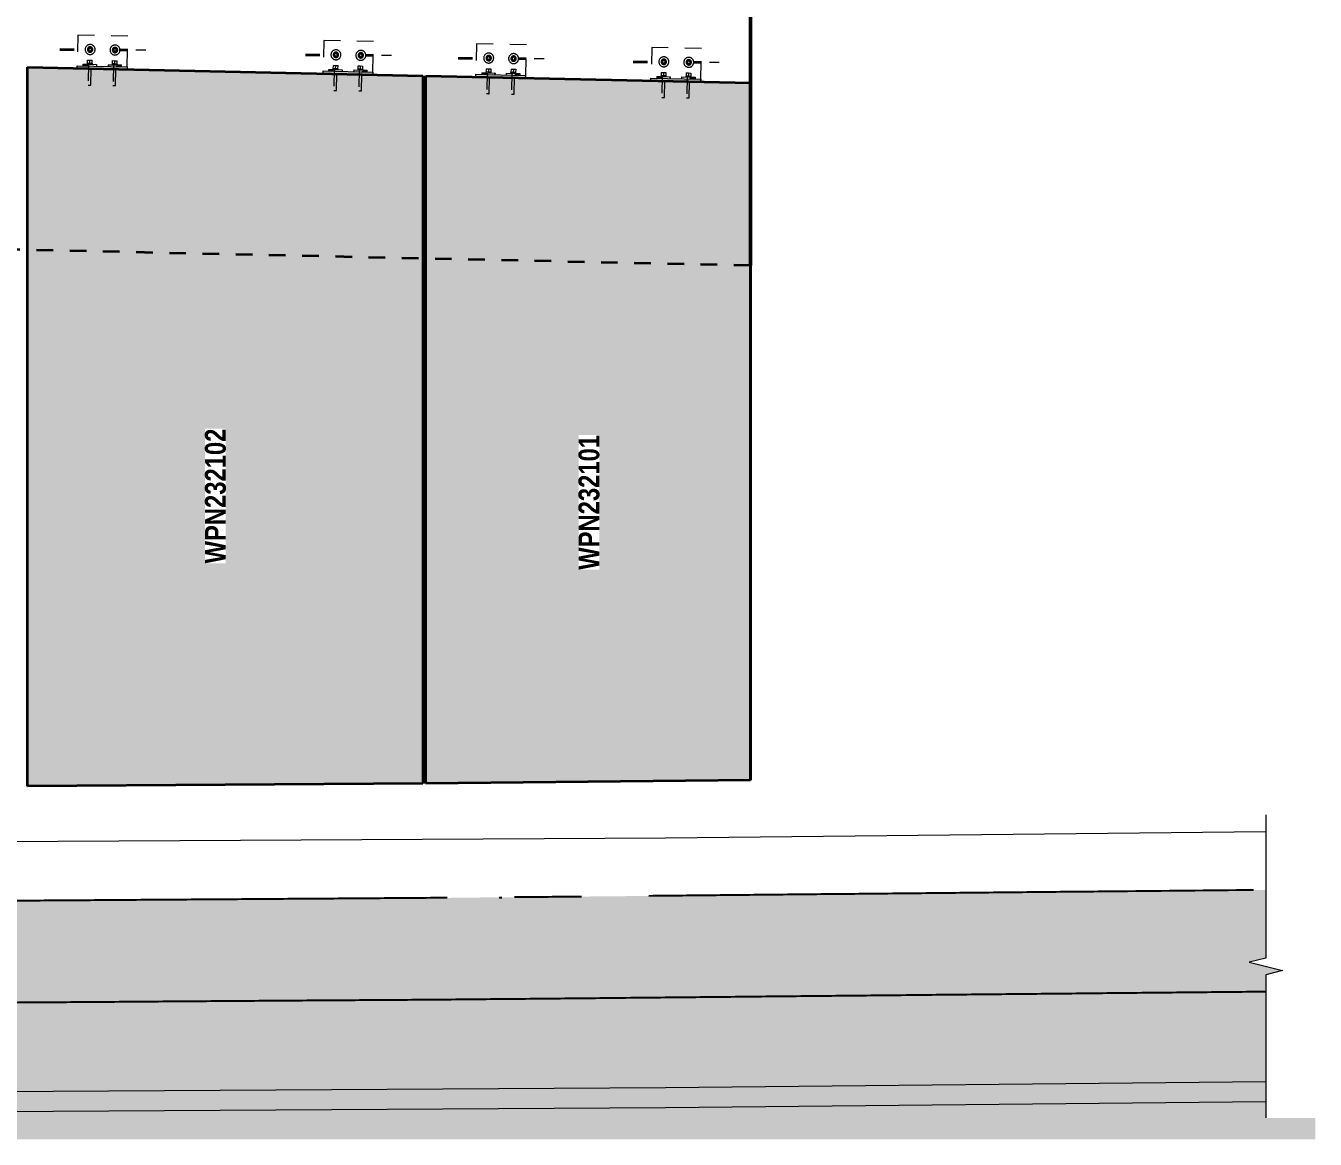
# Model space of a CAD drawing. Header units: metres. Extents: x 1114 to 1183, y -509 to 23.
# Drawn here: x 1175.35 to 1183.11, y 12.63 to 19.33 of the extents above; entities that cross this region are included whole.
import ezdxf

# ---------------------------------------------------------------- set-up
doc = ezdxf.new("R2010")
doc.units = ezdxf.units.M
doc.linetypes.add('JacobsDash', pattern=[0.0045, 0.003, -0.0015])
for name, color, linetype, lineweight in [('A-DETL', 7, 'Continuous', 13), ('A-DETL-GENF', 7, 'Continuous', 9), ('A-GENM', 7, 'Continuous', 35), ('A-GENM-IDEN', 7, 'Continuous', 18), ('S-BEAM', 7, 'Continuous', 50), ('S-FNDN', 7, 'Continuous', 50), ('S-FNDN-HDLN', 7, 'JacobsDash', 18), ('S-FSTN', 7, 'Continuous', 18)]:
    doc.layers.add(name, color=color, linetype=linetype, lineweight=lineweight)
doc.styles.add('Arial Narrow_B', font='ARIALNB.TTF', dxfattribs={"height": 0.125})

# ---------------------------------------------------------------- blocks, each defined once
blk = doc.blocks.new('Top of Pavement - RL A - Top of Pavement - RL A-68818558-DRG-2873192 - ELEVATION - FASCIA PANEL AT ABUTMENT A')
at = {"layer": 'A-GENM', "lineweight": 25, "true_color": 0xe8e8e8}
for points in [[(1126.3383, 13.4094), (1127.1806, 13.4102), (1131.8128, 13.4168), (1134.7908, 13.4293), (1136.445, 13.4364), (1137.34, 13.442), (1140.0575, 13.461), (1141.4983, 13.4712), (1142.9483, 13.4852), (1146.2203, 13.517), (1146.2203, 13.6195), (1146.3203, 13.6445), (1146.1203, 13.6945), (1146.2203, 13.7195), (1146.2203, 14.1301), (1145.7409, 14.1252), (1141.2908, 14.0826), (1138.8635, 14.0658), (1136.3203, 14.0486), (1135.627, 14.0458), (1132.7951, 14.0343), (1131.4744, 14.0294), (1130.7723, 14.028), (1127.9403, 14.0247), (1126.6782, 14.0232), (1125.9175, 14.0237), (1121.8718, 14.0301), (1121.4672, 14.0311), (1120.2536, 14.0364), (1116.6125, 14.0526), (1115.8034, 14.0575), (1114.0014, 14.0695), (1114.0014, 13.5544), (1121.2259, 13.5544), (1121.2259, 13.4185), (1121.7061, 13.417), (1122.9695, 13.4149), (1126.1234, 13.4097)], [(1127.1285, 12.6294), (1146.5172, 12.6294), (1146.5172, 12.7573), (1146.2203, 12.7573), (1146.2203, 13.517), (1145.7092, 13.5122), (1142.9483, 13.4852), (1141.4188, 13.4705), (1140.6561, 13.465), (1139.3794, 13.4563), (1136.8302, 13.4386), (1136.0239, 13.4343), (1131.7317, 13.4166), (1131.2219, 13.4153), (1126.7595, 13.4096), (1126.1234, 13.4097), (1125.4961, 13.4109), (1123.8117, 13.4136), (1121.285, 13.4183), (1121.2259, 13.4185), (1121.2259, 12.6294), (1126.6333, 12.6294)]]:
    blk.add_hatch(color=254, dxfattribs=at).paths.add_polyline_path(points)
h = blk.add_hatch(color=254, dxfattribs=at)
h.paths.add_polyline_path([(1131.1582, 14.0286), (1131.5814, 14.0297), (1131.1675, 14.0286)])
h.paths.add_polyline_path([(1136.0316, 14.0473), (1136.4586, 14.0493), (1136.3203, 14.0489)])
h.paths.add_polyline_path([(1141.03, 14.0808), (1141.7211, 14.0862), (1142.4385, 14.0934), (1141.2394, 14.0826)])
h.paths.add_polyline_path([(1145.1664, 14.1197), (1146.2203, 14.1302), (1146.2203, 14.1306), (1145.7219, 14.1252), (1145.3307, 14.1214)])
at = {"layer": 'A-GENM', "color": 253, "lineweight": 25, "true_color": 0xa3a3a3}
blk.add_line((1141.6037, 14.0851), (1141.6188, 14.0853), dxfattribs=at)
for points, knots in [([(1141.2908, 14.0826), (1141.156, 14.0816), (1140.8863, 14.0797), (1140.4817, 14.0769), (1140.0772, 14.0741), (1139.6726, 14.0714), (1139.2681, 14.0686), (1138.8635, 14.0658), (1138.4589, 14.063), (1138.0544, 14.0602), (1137.6498, 14.0575), (1137.2453, 14.0546), (1136.8407, 14.0516), (1136.4362, 14.049), (1136.0316, 14.0472), (1135.627, 14.0458), (1135.2225, 14.0443), (1134.8179, 14.0426), (1134.4133, 14.0409), (1134.0088, 14.0393), (1133.6042, 14.0376), (1133.1997, 14.036), (1132.7951, 14.0343), (1132.3905, 14.0326), (1131.986, 14.031), (1131.5814, 14.0296), (1131.1768, 14.0285), (1130.7723, 14.028), (1130.3677, 14.0276), (1129.9631, 14.0272), (1129.5586, 14.0266), (1129.154, 14.0261), (1128.7494, 14.0256), (1128.3449, 14.0252), (1127.9403, 14.0247), (1127.5357, 14.0241), (1127.1312, 14.0235), (1126.7266, 14.0232), (1126.322, 14.0233), (1125.9175, 14.0237), (1125.5129, 14.0243), (1125.1083, 14.0251), (1124.7038, 14.0257), (1124.2992, 14.0264), (1123.8946, 14.027), (1123.4901, 14.0277), (1123.0855, 14.0283), (1122.6809, 14.0291), (1122.2764, 14.0296), (1121.8718, 14.03), (1121.4672, 14.031), (1121.0627, 14.0327), (1120.6581, 14.0346), (1120.2536, 14.0364), (1119.849, 14.0382), (1119.4444, 14.04), (1119.0399, 14.0418), (1118.6353, 14.0436), (1118.2307, 14.0454), (1117.8262, 14.0472), (1117.4216, 14.049), (1117.017, 14.0508), (1116.6125, 14.0526), (1116.2079, 14.0548), (1115.8034, 14.0575), (1115.3988, 14.0603), (1114.9942, 14.0631), (1114.5897, 14.0657), (1114.2588, 14.0678), (1114.0627, 14.0691), (1114.0014, 14.0695)], [0.3910615, 0.3910615, 0.3910615, 0.3910615, 0.3938547, 0.396648, 0.3994413, 0.4022346, 0.4050279, 0.4078212, 0.4106145, 0.4134078, 0.4162011, 0.4189944, 0.4217877, 0.424581, 0.4273743, 0.4301676, 0.4329609, 0.4357542, 0.4385475, 0.4413408, 0.4441341, 0.4469274, 0.4497207, 0.452514, 0.4553073, 0.4581006, 0.4608939, 0.4636872, 0.4664804, 0.4692737, 0.472067, 0.4748603, 0.4776536, 0.4804469, 0.4832402, 0.4860335, 0.4888268, 0.4916201, 0.4944134, 0.4972067, 0.5, 0.5027933, 0.5055866, 0.5083799, 0.5111732, 0.5139665, 0.5167598, 0.5195531, 0.5223464, 0.5251397, 0.527933, 0.5307263, 0.5335196, 0.5363128, 0.5391061, 0.5418994, 0.5446927, 0.547486, 0.5502793, 0.5530726, 0.5558659, 0.5586592, 0.5614525, 0.5642458, 0.5670391, 0.5698324, 0.5726257, 0.575419, 0.5782123, 0.5794807, 0.5794807, 0.5794807, 0.5794807]), ([(1146.1454, 14.1293), (1145.8757, 14.1265), (1145.4712, 14.1227), (1144.9318, 14.1175), (1144.5272, 14.1135), (1144.1227, 14.1096), (1143.7181, 14.1056), (1143.3136, 14.1017), (1142.909, 14.0978), (1142.6393, 14.0952), (1142.5045, 14.0938)], [0.3575419, 0.3575419, 0.3575419, 0.3575419, 0.36312849, 0.36592179, 0.36871508, 0.37150838, 0.37430168, 0.37709497, 0.37988827, 0.38268156, 0.38268156, 0.38268156, 0.38268156]), ([(1146.2203, 13.517), (1146.1903, 13.5167), (1146.0199, 13.515), (1145.7092, 13.5122), (1145.2881, 13.5081), (1144.867, 13.5039), (1144.4459, 13.4998), (1144.0248, 13.4957), (1143.6038, 13.4916), (1143.1827, 13.4875), (1142.7616, 13.4833), (1142.3405, 13.4792), (1141.9194, 13.4751), (1141.4983, 13.4711), (1141.0772, 13.4677), (1140.6561, 13.465), (1140.235, 13.4623), (1139.8139, 13.4593), (1139.3928, 13.4563), (1138.9717, 13.4534), (1138.5505, 13.4505), (1138.1294, 13.4476), (1137.7083, 13.4447), (1137.2872, 13.4416), (1136.8661, 13.4387), (1136.445, 13.4363), (1136.0239, 13.4343), (1135.6028, 13.4325), (1135.1817, 13.4309), (1134.7606, 13.4291), (1134.3395, 13.4274), (1133.9184, 13.4257), (1133.4973, 13.4239), (1133.0761, 13.4222), (1132.655, 13.4206), (1132.2339, 13.4187), (1131.8128, 13.4167), (1131.3917, 13.4154), (1130.9706, 13.415), (1130.5495, 13.4146), (1130.1284, 13.414), (1129.7073, 13.4134), (1129.2861, 13.4129), (1128.865, 13.4124), (1128.4439, 13.4118), (1128.0228, 13.4113), (1127.6017, 13.4108), (1127.1806, 13.4103), (1126.7595, 13.4096), (1126.3383, 13.4093), (1125.9172, 13.4099), (1125.4961, 13.411), (1125.075, 13.4118), (1124.6539, 13.4123), (1124.2328, 13.4129), (1123.8117, 13.4136), (1123.3906, 13.4143), (1122.9695, 13.415), (1122.5483, 13.4155), (1122.1272, 13.4161), (1121.7061, 13.417), (1121.4057, 13.4179), (1121.2456, 13.4184), (1121.2259, 13.4185)], [0.354874, 0.354874, 0.354874, 0.354874, 0.3554913, 0.3583815, 0.3612717, 0.3641618, 0.367052, 0.3699422, 0.3728324, 0.3757225, 0.3786127, 0.3815029, 0.3843931, 0.3872832, 0.3901734, 0.3930636, 0.3959538, 0.3988439, 0.4017341, 0.4046243, 0.4075145, 0.4104046, 0.4132948, 0.416185, 0.4190751, 0.4219653, 0.4248555, 0.4277457, 0.4306358, 0.433526, 0.4364162, 0.4393064, 0.4421965, 0.4450867, 0.4479769, 0.4508671, 0.4537572, 0.4566474, 0.4595376, 0.4624277, 0.4653179, 0.4682081, 0.4710983, 0.4739884, 0.4768786, 0.4797688, 0.482659, 0.4855491, 0.4884393, 0.4913295, 0.4942197, 0.4971098, 0.5, 0.5028902, 0.5057803, 0.5086705, 0.5115607, 0.5144509, 0.517341, 0.5202312, 0.5231214, 0.5260116, 0.5264175, 0.5264175, 0.5264175, 0.5264175])]:
    blk.add_open_spline(points, degree=3, knots=knots, dxfattribs=at)
blk.add_open_spline([(1142.0999, 14.0897), (1141.9651, 14.0884), (1141.8302, 14.0871), (1141.6954, 14.0859)], degree=3, dxfattribs=at)
blk = doc.blocks.new('T2DPAA-T2D-C3S-RS-M3D-100334_rvt-1-DRG-2873192 - ELEVATION - FASCIA PANEL AT ABUTMENT A')
at = {"layer": 'A-GENM', "color": 253, "lineweight": 25, "true_color": 0xa3a3a3}
blk.add_blockref('Top of Pavement - RL A - Top of Pavement - RL A-68818558-DRG-2873192 - ELEVATION - FASCIA PANEL AT ABUTMENT A', (0, 0), dxfattribs=at)
blk = doc.blocks.new('BR08_20_GEN_WPC_PrecastPanel_Wall__4point - BR08_20_GEN_WPC_PrecastPanel_Wall__4point-8354662-DRG-2873192 - ELEVATION - FASCIA PANEL AT ABUTMENT A')
at = {"layer": 'A-GENM', "true_color": 0xc0c0c0}
blk.add_hatch(color=9, dxfattribs=at).paths.add_polyline_path([(1141.1625, 14.7719), (1143.1168, 14.7906), (1143.1169, 18.9906), (1141.1625, 19.0321), (1141.1625, 15.2657)])
h = blk.add_hatch(color=9, dxfattribs=at)
h.paths.add_polyline_path([(1142.517, 19.0034), (1142.517, 19.0034), (1142.5022, 19.0037)])
h.paths.add_polyline_path([(1141.4624, 19.0257), (1141.4624, 19.0258), (1141.4188, 19.0267)])
at = {"layer": 'A-GENM'}
for p, q in [((1141.1625, 19.0321), (1143.1169, 18.9906)), ((1141.1625, 14.7719), (1141.1625, 19.0321)), ((1143.1169, 18.9906), (1143.1168, 14.7906)), ((1143.1171, 18.9906), (1143.1169, 18.9906)), ((1143.1171, 14.7906), (1143.1171, 18.9906)), ((1143.1168, 14.7906), (1141.1625, 14.7719)), ((1143.1168, 14.7906), (1143.1171, 14.7906))]:
    blk.add_line(p, q, dxfattribs=at)
blk = doc.blocks.new('BR08_20_GEN_WPC_PrecastPanel_Wall__4point - BR08_20_GEN_WPC_PrecastPanel_Wall__4point-8354663-DRG-2873192 - ELEVATION - FASCIA PANEL AT ABUTMENT A')
at = {"layer": 'A-GENM', "true_color": 0xc0c0c0}
blk.add_hatch(color=9, dxfattribs=at).paths.add_polyline_path([(1138.7625, 14.7551), (1141.1425, 14.7717), (1141.1425, 19.0326), (1138.7625, 19.0841), (1138.7625, 15.2657)])
at = {"layer": 'A-GENM'}
for p, q in [((1138.7625, 14.7551), (1138.7625, 19.0841)), ((1138.7625, 19.0841), (1141.1425, 19.0326)), ((1141.1425, 19.0326), (1141.1425, 14.7717)), ((1141.1425, 14.7717), (1138.7625, 14.7551))]:
    blk.add_line(p, q, dxfattribs=at)
blk = doc.blocks.new('20_BR04_Wall_Panel_Bracket_Connection - 20_BR04_Wall_Panel_Bracket_Connection-V12-DRG-2873192 - ELEVATION - FASCIA PANEL AT ABUTMENT A')
at = {"layer": 'S-FSTN', "linetype": 'JacobsDash', "lineweight": 9, "true_color": 0xc0c0c0}
for points in [[(1141.7623, 19.0194), (1141.7627, 19.0354), (1141.4627, 19.0417), (1141.4624, 19.0257), (1141.7374, 19.0199)], [(1141.5343, 19.0402), (1141.529, 19.0446), (1141.5247, 19.0504), (1141.498, 19.051), (1141.4978, 19.041)], [(1141.7277, 19.0361), (1141.7279, 19.0461), (1141.703, 19.0466), (1141.6912, 19.0369), (1141.704, 19.0366)]]:
    blk.add_hatch(color=9, dxfattribs=at).paths.add_polyline_path(points)
at = {"layer": 'S-FSTN', "linetype": 'JacobsDash', "lineweight": 9}
for p, q in [((1141.4669, 19.2257), (1141.463, 19.0417)), ((1141.7668, 19.2193), (1141.4669, 19.2257)), ((1141.7629, 19.0354), (1141.7668, 19.2193)), ((1141.7668, 19.2193), (1141.7669, 19.2193)), ((1141.5401, 19.1693), (1141.5401, 19.1693)), ((1141.5404, 19.1473), (1141.5401, 19.1473)), ((1141.5401, 19.1313), (1141.5404, 19.1313)), ((1141.5401, 19.1093), (1141.5401, 19.1093)), ((1141.5405, 19.1313), (1141.5407, 19.1313)), ((1141.6901, 19.1661), (1141.69, 19.1661)), ((1141.69, 19.1061), (1141.6901, 19.1061)), ((1141.6903, 19.1441), (1141.6901, 19.1441)), ((1141.6901, 19.1281), (1141.6903, 19.1281)), ((1141.6905, 19.1281), (1141.6906, 19.1281)), ((1141.5249, 19.0504), (1141.578, 19.0493)), ((1141.5778, 19.0393), (1141.578, 19.0493)), ((1141.5781, 19.0493), (1141.5779, 19.0393)), ((1141.578, 19.0493), (1141.5781, 19.0493)), ((1141.5781, 19.0493), (1141.578, 19.0493)), ((1141.6477, 19.0378), (1141.648, 19.0478)), ((1141.648, 19.0478), (1141.7031, 19.0466)), ((1141.728, 19.0461), (1141.7278, 19.0361)), ((1141.7279, 19.0461), (1141.728, 19.0461)), ((1141.728, 19.0461), (1141.728, 19.0461)), ((1141.7626, 19.0194), (1141.763, 19.0354)), ((1141.7627, 19.0354), (1141.7629, 19.0354)), ((1141.763, 19.0354), (1141.7627, 19.0354))]:
    blk.add_line(p, q, dxfattribs=at)
at = {"layer": 'S-FSTN', "lineweight": 9}
for p, q in [((1141.4624, 19.0257), (1141.4627, 19.0417)), ((1141.4627, 19.0417), (1141.7627, 19.0354)), ((1141.498, 19.051), (1141.4978, 19.041)), ((1141.498, 19.051), (1141.5249, 19.0504)), ((1141.7031, 19.0466), (1141.7279, 19.0461)), ((1141.7279, 19.0461), (1141.7277, 19.0361)), ((1141.7627, 19.0354), (1141.7623, 19.0194))]:
    blk.add_line(p, q, dxfattribs=at)
at = {"layer": 'S-FSTN', "linetype": 'JacobsDash', "lineweight": 9}
for centre, major_axis, start_param, end_param in [((1141.5401, 19.1393), (0, 0.03), 6.261955, 9.403547), ((1141.5401, 19.1393), (0, 0.009), 6.261955, 9.403547), ((1141.5401, 19.1393), (0, 0.008), 6.261943, 9.403535), ((1141.5404, 19.1393), (0, 0.008), 2.238762, 2.431165), ((1141.5404, 19.1393), (0, 0.008), 2.660819, 2.858563), ((1141.5404, 19.1393), (0, 0.008), 0.251144, 0.447719), ((1141.5401, 19.1393), (0, 0.03), 3.120362, 6.261955), ((1141.5401, 19.1393), (0, 0.009), 3.120362, 6.261955), ((1141.5401, 19.1393), (0, 0.008), 3.120362, 6.261955), ((1141.5404, 19.1393), (0, 0.008), 3.357343, 6.02556), ((1141.69, 19.1361), (0, 0.03), 6.261955, 9.403547), ((1141.69, 19.1361), (0, 0.009), 6.261955, 9.403547), ((1141.6901, 19.1361), (0, 0.008), 6.261942, 9.403535), ((1141.6903, 19.1361), (0, 0.008), 2.453841, 2.739685), ((1141.6903, 19.1361), (0, 0.008), 0.351012, 0.653724), ((1141.69, 19.1361), (0, 0.03), 3.120362, 6.261955), ((1141.69, 19.1361), (0, 0.009), 3.120362, 6.261955), ((1141.6901, 19.1361), (0, 0.008), 3.120362, 6.261955), ((1141.6903, 19.1361), (0, 0.008), 3.357343, 6.02556)]:
    blk.add_ellipse(centre, major_axis=major_axis, ratio=0.999999, start_param=start_param, end_param=end_param, dxfattribs=at)
blk = doc.blocks.new('Anchor Bolt -HAB - HAB H16 x 165-8307909-DRG-2873192 - ELEVATION - FASCIA PANEL AT ABUTMENT A')
at = {"layer": 'S-FSTN', "linetype": 'JacobsDash', "lineweight": 9}
for p, q in [((1141.672, 19.0523), (1141.6719, 19.0473)), ((1141.6745, 19.0723), (1141.6741, 19.0523)), ((1141.6881, 19.052), (1141.6741, 19.0523)), ((1141.6745, 19.0723), (1141.6885, 19.072)), ((1141.68, 19.0471), (1141.6773, 18.922)), ((1141.6885, 19.072), (1141.6881, 19.052)), ((1141.7021, 19.0517), (1141.6881, 19.052)), ((1141.6885, 19.072), (1141.7025, 19.0717)), ((1141.6933, 18.9217), (1141.696, 19.0468)), ((1141.7025, 19.0717), (1141.7021, 19.0517)), ((1141.7042, 19.0466), (1141.7043, 19.0516))]:
    blk.add_line(p, q, dxfattribs=at)
for centre, major_axis, start_param, end_param in [((1141.6881, 19.052), (-0.0162, 0.0003), 0, 0.522241), ((1141.6881, 19.052), (-0.0162, 0.0003), 1.359999, 1.569439), ((1141.6881, 19.052), (-0.0162, 0.0003), 1.569439, 1.778878), ((1141.6881, 19.052), (-0.0162, 0.0003), 2.616636, 3.140235), ((1141.6853, 18.9219), (-0.008, 0.00017), 0, 3.140235)]:
    blk.add_ellipse(centre, major_axis=major_axis, ratio=0.000029, start_param=start_param, end_param=end_param, dxfattribs=at)
blk = doc.blocks.new('Anchor Bolt -HAB - HAB H16 x 85-8307910-DRG-2873192 - ELEVATION - FASCIA PANEL AT ABUTMENT A')
at = {"layer": 'S-FSTN', "linetype": 'JacobsDash', "lineweight": 9}
for p, q in [((1141.6762, 19.1445), (1141.6758, 19.1283)), ((1141.6758, 19.1283), (1141.6897, 19.1199)), ((1141.6903, 19.1522), (1141.6762, 19.1445)), ((1141.6897, 19.1199), (1141.7038, 19.1277)), ((1141.69, 19.1522), (1141.69, 19.1522)), ((1141.69, 19.1199), (1141.69, 19.1199)), ((1141.7042, 19.1439), (1141.6903, 19.1522)), ((1141.7038, 19.1277), (1141.7042, 19.1439))]:
    blk.add_line(p, q, dxfattribs=at)
for start_param, end_param in [(1.549566, 2.061893), (1.037231, 1.549566), (2.082869, 3.110652), (6.269789, 7.299599), (2.334964, 2.344436), (0.754509, 0.764167), (2.596763, 2.613575), (0.485444, 0.502368), (2.847103, 2.858563), (0.240569, 0.252203), (3.124932, 4.16756), (5.214757, 6.256532), (3.382161, 3.396988), (5.985046, 6.000155), (3.623889, 3.643961), (5.738356, 5.75857), (3.889096, 3.90576), (5.476556, 5.493411), (4.16756, 4.691158), (4.691158, 5.214757)]:
    blk.add_ellipse((1141.69, 19.1361), major_axis=(0, 0.0162), ratio=0.999999, start_param=start_param, end_param=end_param, dxfattribs=at)
blk = doc.blocks.new('Anchor Bolt -HAB - HAB H16 x 85-6421183-DRG-2873192 - ELEVATION - FASCIA PANEL AT ABUTMENT A')
at = {"layer": 'S-FSTN', "linetype": 'JacobsDash', "lineweight": 9}
for p, q in [((1141.5262, 19.1476), (1141.5259, 19.1315)), ((1141.5259, 19.1315), (1141.5397, 19.1231)), ((1141.5404, 19.1554), (1141.5262, 19.1476)), ((1141.5397, 19.1231), (1141.5539, 19.1309)), ((1141.5401, 19.1554), (1141.5401, 19.1554)), ((1141.5401, 19.1231), (1141.5401, 19.1231)), ((1141.5542, 19.147), (1141.5404, 19.1554)), ((1141.5539, 19.1309), (1141.5542, 19.147))]:
    blk.add_line(p, q, dxfattribs=at)
for start_param, end_param in [(1.038419, 1.549566), (1.549566, 2.060712), (2.082867, 3.110647), (6.269801, 7.299602), (2.334964, 2.344421), (0.754521, 0.764167), (2.596763, 2.613603), (0.485388, 0.502368), (2.847047, 2.858563), (0.240569, 0.252373), (3.124929, 4.16756), (5.214757, 6.256538), (3.382161, 3.396939), (5.985201, 6.000155), (3.623919, 3.643961), (5.738356, 5.75851), (3.889089, 3.90576), (5.476556, 5.493413), (4.16756, 4.691158), (4.691158, 5.214757)]:
    blk.add_ellipse((1141.5401, 19.1393), major_axis=(0, 0.0162), ratio=0.999999, start_param=start_param, end_param=end_param, dxfattribs=at)
blk = doc.blocks.new('20_BR04_Wall_Panel_Bracket_Connection - 20_BR04_Wall_Panel_Bracket_Connection-6421181-DRG-2873192 - ELEVATION - FASCIA PANEL AT ABUTMENT A')
at = {"layer": 'S-FSTN', "linetype": 'JacobsDash', "lineweight": 9, "true_color": 0xc0c0c0}
for points in [[(1140.8425, 19.0391), (1140.8429, 19.0551), (1140.543, 19.0616), (1140.5426, 19.0456), (1140.7815, 19.0404)], [(1140.6144, 19.06), (1140.6091, 19.0643), (1140.6047, 19.0702), (1140.5782, 19.0708), (1140.5779, 19.0608), (1140.5903, 19.0605)], [(1140.8079, 19.0558), (1140.8081, 19.0658), (1140.7832, 19.0664), (1140.7713, 19.0566), (1140.784, 19.0563)]]:
    blk.add_hatch(color=9, dxfattribs=at).paths.add_polyline_path(points)
at = {"layer": 'S-FSTN', "linetype": 'JacobsDash', "lineweight": 9}
for p, q in [((1140.5469, 19.2455), (1140.543, 19.0616)), ((1140.8469, 19.239), (1140.5469, 19.2455)), ((1140.8429, 19.0551), (1140.8469, 19.239)), ((1140.6051, 19.0702), (1140.6581, 19.0691)), ((1140.6581, 19.0691), (1140.6579, 19.0591)), ((1140.7281, 19.0676), (1140.7279, 19.0576)), ((1140.7281, 19.0676), (1140.7832, 19.0664))]:
    blk.add_line(p, q, dxfattribs=at)
at = {"layer": 'S-FSTN', "lineweight": 9}
for p, q in [((1140.5426, 19.0456), (1140.543, 19.0616)), ((1140.543, 19.0616), (1140.8429, 19.0551)), ((1140.5779, 19.0608), (1140.5782, 19.0708)), ((1140.5782, 19.0708), (1140.605, 19.0702)), ((1140.7833, 19.0664), (1140.8081, 19.0658)), ((1140.8079, 19.0558), (1140.8081, 19.0658)), ((1140.8429, 19.0551), (1140.8425, 19.0391))]:
    blk.add_line(p, q, dxfattribs=at)
at = {"layer": 'S-FSTN', "linetype": 'JacobsDash', "lineweight": 9}
for centre, radius, start, end in [((1140.6201, 19.159), 0.03, 88.76084, 268.76084), ((1140.6201, 19.159), 0.03, 268.76084, 88.76084), ((1140.77, 19.1558), 0.03, 88.76084, 268.76084), ((1140.77, 19.1558), 0.03, 268.76084, 88.76084), ((1140.6201, 19.159), 0.009, 88.76084, 268.76084), ((1140.6201, 19.159), 0.008, 88.76084, 268.76084), ((1140.6201, 19.159), 0.009, 268.76084, 88.76084), ((1140.6201, 19.159), 0.008, 268.76084, 88.76084), ((1140.77, 19.1558), 0.009, 88.76084, 268.76084), ((1140.77, 19.1558), 0.008, 88.76084, 268.76084), ((1140.77, 19.1558), 0.009, 268.76084, 88.76084), ((1140.77, 19.1558), 0.008, 268.76084, 88.76084)]:
    blk.add_arc(centre, radius, start, end, dxfattribs=at)
blk = doc.blocks.new('20_BR04_Wall_Panel_Bracket_Connection - 20_BR04_Wall_Panel_Bracket_Connection-V1-DRG-2873192 - ELEVATION - FASCIA PANEL AT ABUTMENT A')
at = {"layer": 'S-FSTN', "linetype": 'JacobsDash', "lineweight": 9, "true_color": 0xc0c0c0}
for points in [[(1139.1361, 19.092), (1139.1308, 19.0963), (1139.1263, 19.1022), (1139.098, 19.1028), (1139.0977, 19.0928), (1139.1245, 19.0922)], [(1139.3623, 19.0711), (1139.3627, 19.0871), (1139.0627, 19.0936), (1139.0624, 19.0776), (1139.3157, 19.0721)], [(1139.3277, 19.0878), (1139.3279, 19.0978), (1139.3048, 19.0983), (1139.2929, 19.0886), (1139.3157, 19.0881)]]:
    blk.add_hatch(color=9, dxfattribs=at).paths.add_polyline_path(points)
at = {"layer": 'S-FSTN', "linetype": 'JacobsDash', "lineweight": 9}
for p, q in [((1139.0667, 19.2775), (1139.0627, 19.0936)), ((1139.3667, 19.271), (1139.0667, 19.2775)), ((1139.3627, 19.0871), (1139.3667, 19.271)), ((1139.1267, 19.1022), (1139.1779, 19.1011)), ((1139.1779, 19.1011), (1139.1777, 19.0911)), ((1139.2479, 19.0996), (1139.2477, 19.0896)), ((1139.2479, 19.0996), (1139.3048, 19.0983))]:
    blk.add_line(p, q, dxfattribs=at)
at = {"layer": 'S-FSTN', "lineweight": 9}
for p, q in [((1139.0977, 19.0928), (1139.098, 19.1028)), ((1139.098, 19.1028), (1139.1266, 19.1022)), ((1139.0624, 19.0776), (1139.0627, 19.0936)), ((1139.0627, 19.0936), (1139.3627, 19.0871)), ((1139.3049, 19.0983), (1139.3279, 19.0978)), ((1139.3277, 19.0878), (1139.3279, 19.0978)), ((1139.3627, 19.0871), (1139.3623, 19.0711))]:
    blk.add_line(p, q, dxfattribs=at)
at = {"layer": 'S-FSTN', "linetype": 'JacobsDash', "lineweight": 9}
for centre, radius, start, end in [((1139.1399, 19.1911), 0.03, 88.76084, 268.76084), ((1139.1399, 19.1911), 0.009, 88.76084, 268.76084), ((1139.1399, 19.1911), 0.008, 88.76084, 268.76084), ((1139.1399, 19.1911), 0.03, 268.76084, 88.76084), ((1139.1399, 19.1911), 0.009, 268.76084, 88.76084), ((1139.1399, 19.1911), 0.008, 268.76084, 88.76084), ((1139.2898, 19.1878), 0.03, 88.76084, 268.76084), ((1139.2898, 19.1878), 0.009, 88.76084, 268.76084), ((1139.2898, 19.1878), 0.008, 88.76084, 268.76084), ((1139.2898, 19.1878), 0.03, 268.76084, 88.76084), ((1139.2898, 19.1878), 0.009, 268.76084, 88.76084), ((1139.2898, 19.1878), 0.008, 268.76084, 88.76084)]:
    blk.add_arc(centre, radius, start, end, dxfattribs=at)
blk = doc.blocks.new('Anchor Bolt -HAB - HAB H16 x 165-6421182-DRG-2873192 - ELEVATION - FASCIA PANEL AT ABUTMENT A')
at = {"layer": 'S-FSTN', "linetype": 'JacobsDash', "lineweight": 9}
for p, q in [((1140.6021, 19.0753), (1140.602, 19.0703)), ((1140.6043, 19.0752), (1140.6021, 19.0753)), ((1140.6043, 19.0752), (1140.6047, 19.0952)), ((1140.6183, 19.0749), (1140.6043, 19.0752)), ((1140.6047, 19.0952), (1140.6187, 19.0949)), ((1140.6102, 19.0701), (1140.6074, 18.945)), ((1140.6183, 19.0749), (1140.6149, 19.075)), ((1140.6183, 19.0749), (1140.6187, 19.0949)), ((1140.6216, 19.0749), (1140.6183, 19.0749)), ((1140.6322, 19.0746), (1140.6183, 19.0749)), ((1140.6187, 19.0949), (1140.6327, 19.0946)), ((1140.6234, 18.9447), (1140.6262, 19.0698)), ((1140.6322, 19.0746), (1140.6327, 19.0946)), ((1140.6344, 19.0746), (1140.6322, 19.0746)), ((1140.6343, 19.0696), (1140.6344, 19.0746)), ((1140.6074, 18.945), (1140.6234, 18.9447))]:
    blk.add_line(p, q, dxfattribs=at)
blk = doc.blocks.new('Anchor Bolt -HAB - HAB H16 x 85-V13-DRG-2873192 - ELEVATION - FASCIA PANEL AT ABUTMENT A')
at = {"layer": 'S-FSTN', "linetype": 'JacobsDash', "lineweight": 9}
for p, q in [((1140.6063, 19.1674), (1140.6059, 19.1513)), ((1140.6059, 19.1513), (1140.6197, 19.1429)), ((1140.6204, 19.1752), (1140.6063, 19.1674)), ((1140.6197, 19.1429), (1140.6339, 19.1507)), ((1140.6342, 19.1668), (1140.6204, 19.1752)), ((1140.6339, 19.1507), (1140.6342, 19.1668))]:
    blk.add_line(p, q, dxfattribs=at)
for start, end in [(149.22188, 178.76084), (178.76084, 208.29981), (209.19384, 268.32729), (89.11673, 148.32783), (223.76084, 224.51409), (133.00646, 133.76084), (238.76084, 239.82171), (117.6987, 118.76084), (252.99997, 253.76084), (103.76084, 104.52569), (269.11634, 328.32767), (29.19406, 88.32751), (283.76084, 284.51867), (73.00537, 73.76084), (297.7017, 298.76084), (58.76084, 59.81963), (313.00706, 313.76084), (43.76084, 44.51552), (329.17826, 358.76084), (358.76084, 28.34366)]:
    blk.add_arc((1140.6201, 19.159), 0.0162, start, end, dxfattribs=at)
blk = doc.blocks.new('Anchor Bolt -HAB - HAB H16 x 85-V14-DRG-2873192 - ELEVATION - FASCIA PANEL AT ABUTMENT A')
at = {"layer": 'S-FSTN', "linetype": 'JacobsDash', "lineweight": 9}
for p, q in [((1140.7562, 19.1642), (1140.7559, 19.148)), ((1140.7559, 19.148), (1140.7697, 19.1397)), ((1140.7704, 19.172), (1140.7562, 19.1642)), ((1140.7697, 19.1397), (1140.7839, 19.1474)), ((1140.7842, 19.1636), (1140.7704, 19.172)), ((1140.7839, 19.1474), (1140.7842, 19.1636))]:
    blk.add_line(p, q, dxfattribs=at)
for start, end in [(149.1779, 178.76084), (178.76084, 208.34355), (209.19396, 268.32749), (89.11618, 148.32769), (223.76084, 224.51474), (133.00605, 133.76084), (238.76084, 239.82004), (117.70201, 118.76084), (253.00297, 253.76084), (103.76084, 104.51637), (269.11657, 328.32778), (29.19392, 88.32705), (283.76084, 284.52166), (72.99605, 73.76084), (297.70002, 298.76084), (58.76084, 59.82294), (313.00771, 313.76084), (329.22201, 358.76084), (358.76084, 28.29967)]:
    blk.add_arc((1140.77, 19.1558), 0.0162, start, end, dxfattribs=at)
blk = doc.blocks.new('Anchor Bolt -HAB - HAB H16 x 165-V15-DRG-2873192 - ELEVATION - FASCIA PANEL AT ABUTMENT A')
at = {"layer": 'S-FSTN', "linetype": 'JacobsDash', "lineweight": 9}
for p, q in [((1139.1219, 19.1073), (1139.1218, 19.1023)), ((1139.1241, 19.1072), (1139.1219, 19.1073)), ((1139.1241, 19.1072), (1139.1245, 19.1272)), ((1139.1244, 19.1072), (1139.1241, 19.1072)), ((1139.1245, 19.1272), (1139.1385, 19.1269)), ((1139.1381, 19.1069), (1139.1245, 19.1072)), ((1139.1299, 19.1021), (1139.1272, 18.977)), ((1139.1381, 19.1069), (1139.1347, 19.107)), ((1139.1381, 19.1069), (1139.1385, 19.1269)), ((1139.1414, 19.1069), (1139.1381, 19.1069)), ((1139.152, 19.1066), (1139.1381, 19.1069)), ((1139.1385, 19.1269), (1139.1525, 19.1266)), ((1139.1432, 18.9767), (1139.1459, 19.1018)), ((1139.152, 19.1066), (1139.1525, 19.1266)), ((1139.1542, 19.1066), (1139.152, 19.1066)), ((1139.1541, 19.1016), (1139.1542, 19.1066)), ((1139.1272, 18.977), (1139.1432, 18.9767))]:
    blk.add_line(p, q, dxfattribs=at)
blk = doc.blocks.new('Anchor Bolt -HAB - HAB H16 x 85-V16-DRG-2873192 - ELEVATION - FASCIA PANEL AT ABUTMENT A')
at = {"layer": 'S-FSTN', "linetype": 'JacobsDash', "lineweight": 9}
for p, q in [((1139.276, 19.1962), (1139.2757, 19.18)), ((1139.2757, 19.18), (1139.2895, 19.1717)), ((1139.2902, 19.204), (1139.276, 19.1962)), ((1139.2895, 19.1717), (1139.3036, 19.1794)), ((1139.304, 19.1956), (1139.2902, 19.204)), ((1139.3036, 19.1794), (1139.304, 19.1956))]:
    blk.add_line(p, q, dxfattribs=at)
for start, end in [(149.1779, 178.76084), (178.76084, 208.34355), (209.19396, 268.32749), (89.11618, 148.32769), (133.00605, 133.76084), (117.70201, 118.76084), (103.76084, 104.51637), (269.11657, 328.32778), (29.19392, 88.32705), (72.99605, 73.76084), (58.76084, 59.82294), (43.76084, 44.51511), (329.22201, 358.76084), (358.76084, 28.29967), (223.76084, 224.51474), (238.76084, 239.82004), (253.00297, 253.76084), (283.76084, 284.52166), (297.70002, 298.76084), (313.00771, 313.76084)]:
    blk.add_arc((1139.2898, 19.1878), 0.0162, start, end, dxfattribs=at)
blk = doc.blocks.new('30_SFD_XSO_GeometryDataPoint_xyz_CS - 30_SFD_XSO_GeometryDataPoint_xyz_CS-V45-DRG-2873192 - ELEVATION - FASCIA PANEL AT ABUTMENT A')
at = {"layer": 'S-FNDN', "lineweight": 35}
for p, q in [((1131.8424, 19.3452), (1131.7556, 19.3452)), ((1132.1152, 19.3452), (1132.1658, 19.3452))]:
    blk.add_line(p, q, dxfattribs=at)
at = {"layer": 'S-FNDN-HDLN'}
blk.add_line((1132.2141, 19.3452), (1132.274, 19.3452), dxfattribs=at)
blk = doc.blocks.new('30_SFD_XSO_GeometryDataPoint_xyz_CS - 30_SFD_XSO_GeometryDataPoint_xyz_CS-V44-DRG-2873192 - ELEVATION - FASCIA PANEL AT ABUTMENT A')
at = {"layer": 'S-FNDN', "lineweight": 35}
for p, q in [((1114.118, 19.2473), (1114.0312, 19.2473)), ((1114.3911, 19.2473), (1114.4414, 19.2473))]:
    blk.add_line(p, q, dxfattribs=at)
at = {"layer": 'S-FNDN-HDLN'}
blk.add_line((1114.4897, 19.2473), (1114.5496, 19.2473), dxfattribs=at)
blk = doc.blocks.new('BREAK LINE - INPUT VIEW SCALE_R13 - Std Break-7873996-DRG-2873192 - ELEVATION - FASCIA PANEL AT ABUTMENT A')
at = {"layer": 'A-DETL-GENF'}
for p, q in [((1146.2203, 14.5817), (1146.2203, 13.7195)), ((1146.2203, 13.7195), (1146.1203, 13.6945)), ((1146.1203, 13.6945), (1146.3203, 13.6445)), ((1146.3203, 13.6445), (1146.2203, 13.6195)), ((1146.2203, 13.6195), (1146.2203, 12.7573))]:
    blk.add_line(p, q, dxfattribs=at)

msp = doc.modelspace()

# ---------------------------------------------------------------- linework, layer by layer
at = {"layer": 'A-DETL', "color": 8, "linetype": 'JacobsDash', "lineweight": 35, "true_color": 0x808080}
msp.add_line((1179.7114, 17.8896), (1162.9606, 18.252), dxfattribs=at)
at = {"layer": 'A-DETL'}
for p, q in [((1166.6334, 14.3721), (1179.2003, 14.4444)), ((1179.2003, 14.4444), (1182.8153, 14.4817)), ((1179.2003, 12.9399), (1182.8153, 12.9773)), ((1166.6334, 12.8676), (1179.2003, 12.9399)), ((1166.6334, 12.7476), (1179.2003, 12.8199)), ((1179.2003, 12.8199), (1182.8153, 12.8573))]:
    msp.add_line(p, q, dxfattribs=at)
at = {"layer": 'S-BEAM', "color": 252, "true_color": 0x888888}
msp.add_line((1179.7124, 19.3899), (1179.7124, 17.8896), dxfattribs=at)

# ---------------------------------------------------------------- block references
at = {"lineweight": 5}
msp.add_blockref('T2DPAA-T2D-C3S-RS-M3D-100334_rvt-1-DRG-2873192 - ELEVATION - FASCIA PANEL AT ABUTMENT A', (36.595, 0), dxfattribs=at)
at = {"layer": 'A-DETL-GENF'}
msp.add_blockref('BREAK LINE - INPUT VIEW SCALE_R13 - Std Break-7873996-DRG-2873192 - ELEVATION - FASCIA PANEL AT ABUTMENT A', (36.595, 0), dxfattribs=at)
at = {"layer": 'A-GENM'}
for name in ['BR08_20_GEN_WPC_PrecastPanel_Wall__4point - BR08_20_GEN_WPC_PrecastPanel_Wall__4point-8354663-DRG-2873192 - ELEVATION - FASCIA PANEL AT ABUTMENT A', 'BR08_20_GEN_WPC_PrecastPanel_Wall__4point - BR08_20_GEN_WPC_PrecastPanel_Wall__4point-8354662-DRG-2873192 - ELEVATION - FASCIA PANEL AT ABUTMENT A']:
    msp.add_blockref(name, (36.595, 0), dxfattribs=at)
at = {"layer": 'S-FNDN-HDLN'}
for name, p in [('30_SFD_XSO_GeometryDataPoint_xyz_CS - 30_SFD_XSO_GeometryDataPoint_xyz_CS-V45-DRG-2873192 - ELEVATION - FASCIA PANEL AT ABUTMENT A', (43.7969, -0.1559)), ('30_SFD_XSO_GeometryDataPoint_xyz_CS - 30_SFD_XSO_GeometryDataPoint_xyz_CS-V44-DRG-2873192 - ELEVATION - FASCIA PANEL AT ABUTMENT A', (62.9997, -0.09)), ('30_SFD_XSO_GeometryDataPoint_xyz_CS - 30_SFD_XSO_GeometryDataPoint_xyz_CS-V44-DRG-2873192 - ELEVATION - FASCIA PANEL AT ABUTMENT A', (63.9197, -0.1097)), ('30_SFD_XSO_GeometryDataPoint_xyz_CS - 30_SFD_XSO_GeometryDataPoint_xyz_CS-V44-DRG-2873192 - ELEVATION - FASCIA PANEL AT ABUTMENT A', (64.9743, -0.1321))]:
    msp.add_blockref(name, p, dxfattribs=at)
at = {"layer": 'S-FSTN', "linetype": 'JacobsDash', "lineweight": 9}
for name, p in [('20_BR04_Wall_Panel_Bracket_Connection - 20_BR04_Wall_Panel_Bracket_Connection-V1-DRG-2873192 - ELEVATION - FASCIA PANEL AT ABUTMENT A', (36.595, 0)), ('Anchor Bolt -HAB - HAB H16 x 85-V13-DRG-2873192 - ELEVATION - FASCIA PANEL AT ABUTMENT A', (35.1148, 0.032)), ('Anchor Bolt -HAB - HAB H16 x 85-V16-DRG-2873192 - ELEVATION - FASCIA PANEL AT ABUTMENT A', (36.595, 0)), ('20_BR04_Wall_Panel_Bracket_Connection - 20_BR04_Wall_Panel_Bracket_Connection-6421181-DRG-2873192 - ELEVATION - FASCIA PANEL AT ABUTMENT A', (36.595, 0)), ('20_BR04_Wall_Panel_Bracket_Connection - 20_BR04_Wall_Panel_Bracket_Connection-V12-DRG-2873192 - ELEVATION - FASCIA PANEL AT ABUTMENT A', (36.595, 0)), ('20_BR04_Wall_Panel_Bracket_Connection - 20_BR04_Wall_Panel_Bracket_Connection-V12-DRG-2873192 - ELEVATION - FASCIA PANEL AT ABUTMENT A', (37.6497, -0.0224)), ('Anchor Bolt -HAB - HAB H16 x 165-V15-DRG-2873192 - ELEVATION - FASCIA PANEL AT ABUTMENT A', (36.595, 0)), ('Anchor Bolt -HAB - HAB H16 x 165-6421182-DRG-2873192 - ELEVATION - FASCIA PANEL AT ABUTMENT A', (35.2648, 0.0288)), ('Anchor Bolt -HAB - HAB H16 x 85-V13-DRG-2873192 - ELEVATION - FASCIA PANEL AT ABUTMENT A', (36.595, 0)), ('Anchor Bolt -HAB - HAB H16 x 85-V14-DRG-2873192 - ELEVATION - FASCIA PANEL AT ABUTMENT A', (36.595, 0)), ('Anchor Bolt -HAB - HAB H16 x 85-6421183-DRG-2873192 - ELEVATION - FASCIA PANEL AT ABUTMENT A', (36.595, 0)), ('Anchor Bolt -HAB - HAB H16 x 85-8307910-DRG-2873192 - ELEVATION - FASCIA PANEL AT ABUTMENT A', (36.595, 0)), ('Anchor Bolt -HAB - HAB H16 x 85-6421183-DRG-2873192 - ELEVATION - FASCIA PANEL AT ABUTMENT A', (37.6497, -0.0224)), ('Anchor Bolt -HAB - HAB H16 x 85-8307910-DRG-2873192 - ELEVATION - FASCIA PANEL AT ABUTMENT A', (37.6497, -0.0224)), ('Anchor Bolt -HAB - HAB H16 x 165-6421182-DRG-2873192 - ELEVATION - FASCIA PANEL AT ABUTMENT A', (36.595, 0)), ('Anchor Bolt -HAB - HAB H16 x 165-6421182-DRG-2873192 - ELEVATION - FASCIA PANEL AT ABUTMENT A', (36.745, -0.0032)), ('Anchor Bolt -HAB - HAB H16 x 165-8307909-DRG-2873192 - ELEVATION - FASCIA PANEL AT ABUTMENT A', (36.4451, 0.0032)), ('Anchor Bolt -HAB - HAB H16 x 165-8307909-DRG-2873192 - ELEVATION - FASCIA PANEL AT ABUTMENT A', (36.595, 0)), ('Anchor Bolt -HAB - HAB H16 x 165-8307909-DRG-2873192 - ELEVATION - FASCIA PANEL AT ABUTMENT A', (37.4997, -0.0192)), ('Anchor Bolt -HAB - HAB H16 x 165-8307909-DRG-2873192 - ELEVATION - FASCIA PANEL AT ABUTMENT A', (37.6497, -0.0224))]:
    msp.add_blockref(name, p, dxfattribs=at)

# ---------------------------------------------------------------- next in the draw order: texts
at = {"layer": 'A-GENM-IDEN', "lineweight": 9, "char_height": 0.125, "attachment_point": 1, "rotation": 90, "style": 'Arial Narrow_B', "bg_fill": 3, "box_fill_scale": 1, "bg_fill_color": 256, "bg_fill_transparency": 0}
for s, insert in [('WPN232102', (1176.4265, 16.0964)), ('WPN232101', (1178.6761, 16.0581))]:
    msp.add_mtext(s, dxfattribs=dict(at, insert=insert))

doc.saveas('drawing.dxf')
